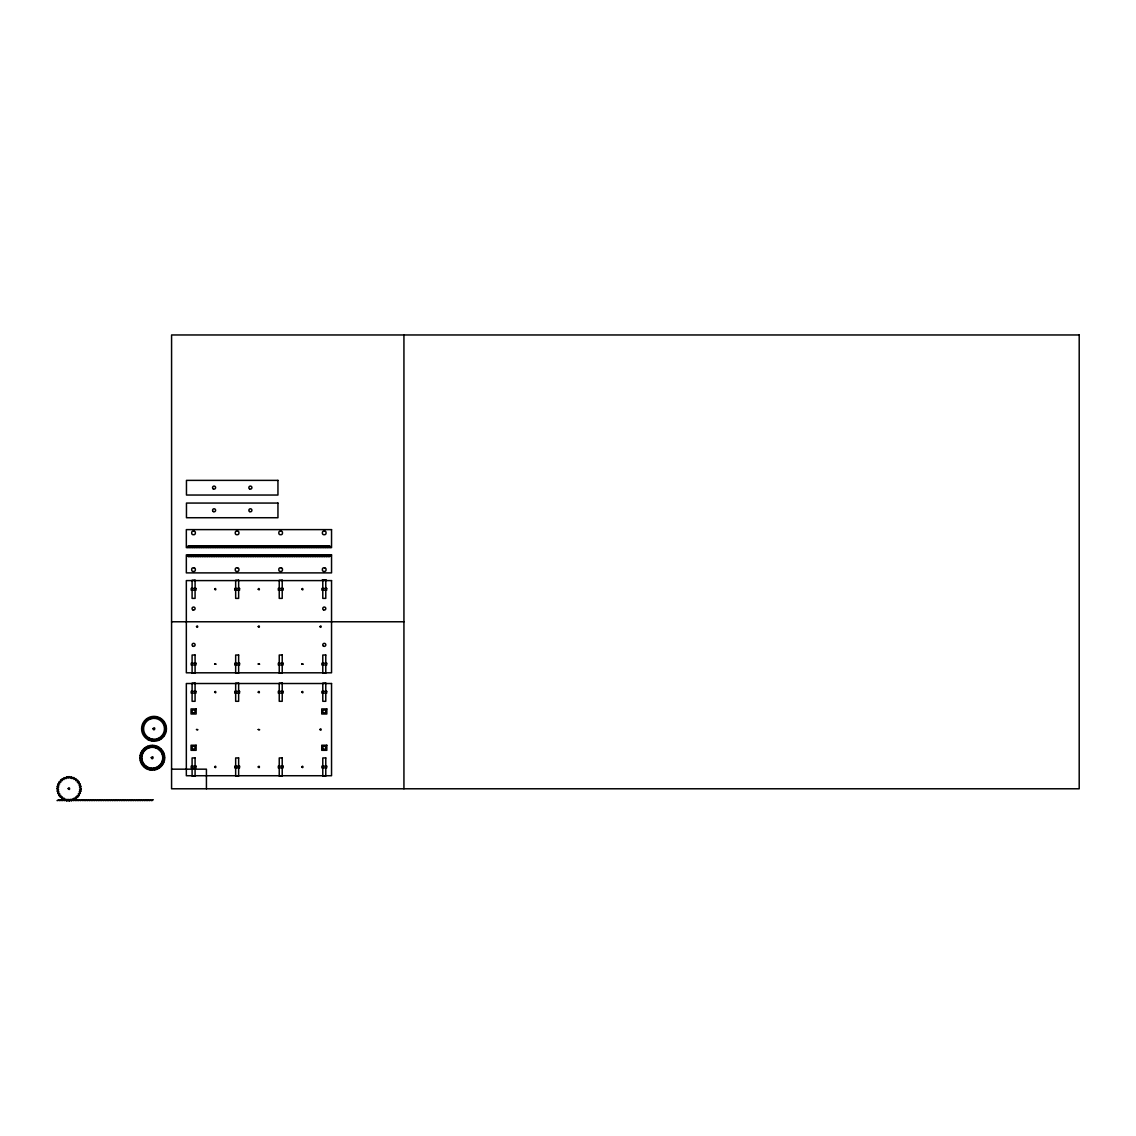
<?xml version="1.0" encoding="UTF-8"?>
<svg xmlns="http://www.w3.org/2000/svg" width="1136" height="1136" viewBox="0 0 1136 1136"><rect width="100%" height="100%" fill="white"/><g stroke="black" fill="none" stroke-linecap="round" stroke-linejoin="round"><path stroke-width="1.5" d="M66.115 799.787L64.212 800L63.957 798.012L62.267 798.977L62.381 796.918L60.265 797.259L60.89 795.413L58.873 795.598L59.825 793.879L57.723 793.453L59.001 791.934L57.056 791.224L58.589 789.804L56.857 788.526L58.589 787.646L57.041 786.368L58.93 785.856L57.737 784.067L59.725 783.897L58.816 782.065L60.918 782.108L60.577 779.992L62.423 780.617L62.224 778.6L64.056 779.523L64.184 777.578L66.002 778.714L66.726 776.754L68.117 778.288L69.04 776.527L70.233 778.302L71.469 776.768L71.98 778.643L73.769 777.464L73.939 779.438L75.814 778.558L75.729 780.645L77.844 780.304L77.262 782.179L79.25 781.98L78.285 783.684L80.386 784.11L79.108 785.629L80.997 786.183L79.534 787.745L81.309 788.881L79.52 789.903L81.082 791.153L79.137 791.792L80.415 793.212L78.341 793.737L79.208 795.64L77.134 795.541L77.731 797.429L75.629 797.018L75.885 798.963L74.152 798.012L73.726 800.113L72.25 798.821L71.511 800.781L70.191 799.247L69.268 800.994L68.018 799.247L67.223 800.582M58.135 800.539L57.027 800.582M60.435 800.539L59.328 800.582M62.721 800.539L61.614 800.582M65.022 800.539L63.914 800.582M71.909 800.539L70.801 800.582M74.209 800.539L73.102 800.582M76.51 800.539L75.388 800.582M78.796 800.539L77.688 800.582M81.096 800.539L79.989 800.582M83.397 800.539L82.275 800.482M85.683 800.539L84.575 800.582M87.983 800.539L86.876 800.582M90.284 800.539L89.162 800.582M92.57 800.539L91.462 800.582M94.87 800.539L93.763 800.582M97.171 800.539L96.049 800.582M99.457 800.539L98.349 800.582M101.757 800.539L100.65 800.582M104.058 800.539L102.95 800.582M106.344 800.539L105.236 800.582M108.644 800.539L107.537 800.582M110.945 800.539L109.837 800.582M113.231 800.539L112.123 800.582M115.531 800.539L114.424 800.582M117.832 800.539L116.724 800.582M120.132 800.539L119.01 800.539M122.418 800.539L121.311 800.582M124.719 800.539L123.611 800.582M127.019 800.539L125.897 800.582M129.305 800.539L128.198 800.582M131.606 800.539L130.498 800.582M133.906 800.539L132.784 800.582M136.192 800.539L135.085 800.582M138.493 800.539L137.385 800.582M140.793 800.539L139.671 800.582M143.079 800.539L141.972 800.582M145.38 800.539L144.272 800.582M147.68 800.539L146.572 800.582M149.966 800.539L148.859 800.582M152.267 800.539L151.159 800.582M188.349 545.791L189.471 545.791M189.471 556.711L188.349 556.711M190.649 545.791L191.771 545.791M191.771 556.711L190.649 556.711M192.935 545.791L194.071 545.791M194.071 556.711L192.935 556.711M195.236 545.791L196.358 545.791M196.358 556.711L195.236 556.711M197.536 545.791L198.658 545.791M198.658 556.711L197.536 556.711M199.822 545.791L200.958 545.791M200.958 556.711L199.822 556.711M202.123 545.791L203.245 545.791M203.245 556.711L202.123 556.711M204.423 545.791L205.545 545.791M205.545 556.711L204.423 556.711M206.724 545.791L207.845 545.791M207.845 556.711L206.724 556.711M209.01 545.791L210.132 545.791M210.132 556.711L209.01 556.711M211.31 545.791L212.432 545.791M212.432 556.711L211.31 556.711M213.611 545.791L214.732 545.791M214.732 556.711L213.611 556.711M215.897 545.791L217.019 545.791M217.019 556.711L215.897 556.711M218.197 545.791L219.319 545.791M219.319 556.711L218.197 556.711M220.498 545.791L221.619 545.791M221.619 556.711L220.498 556.711M222.784 545.791L223.92 545.791M223.92 556.711L222.784 556.711M225.084 545.791L226.206 545.791M226.206 556.711L225.084 556.711M227.385 545.791L228.506 545.791M228.506 556.711L227.385 556.711M229.671 545.791L230.807 545.791M230.807 556.711L229.671 556.711M231.971 545.791L233.093 545.791M233.093 556.711L231.971 556.711M234.272 545.791L235.393 545.791M235.393 556.711L234.272 556.711M236.558 545.791L237.694 545.791M237.694 556.711L236.558 556.711M238.858 545.791L239.98 545.791M239.98 556.711L238.858 556.711M241.159 545.791L242.28 545.791M242.28 556.711L241.159 556.711M243.445 545.791L244.581 545.791M244.581 556.711L243.445 556.711M245.745 545.791L246.867 545.791M246.867 556.711L245.745 556.711M248.046 545.791L249.167 545.791M249.167 556.711L248.046 556.711M250.346 545.791L251.468 545.791M251.468 556.711L250.346 556.711M252.632 545.791L253.754 545.791M253.754 556.711L252.632 556.711M254.933 545.791L256.054 545.791M256.054 556.711L254.933 556.711M257.233 545.791L258.355 545.791M258.355 556.711L257.233 556.711M259.519 545.791L260.641 545.791M260.641 556.711L259.519 556.711M261.82 545.791L262.941 545.791M262.941 556.711L261.82 556.711M264.12 545.791L265.242 545.791M265.242 556.711L264.12 556.711M266.406 545.791L267.542 545.791M267.542 556.711L266.406 556.711M268.707 545.791L269.828 545.791M269.828 556.711L268.707 556.711M271.007 545.791L272.129 545.791M272.129 556.711L271.007 556.711M273.293 545.791L274.429 545.791M274.429 556.711L273.293 556.711M275.594 545.791L276.715 545.791M276.715 556.711L275.594 556.711M277.894 545.791L279.016 545.791M279.016 556.711L277.894 556.711M280.18 545.791L281.316 545.791M281.316 556.711L280.18 556.711M282.481 545.791L283.602 545.791M283.602 556.711L282.481 556.711M284.781 545.791L285.903 545.791M285.903 556.711L284.781 556.711M287.067 545.791L288.203 545.791M288.203 556.711L287.067 556.711M289.368 545.791L290.489 545.791M290.489 556.711L289.368 556.711M291.668 545.791L292.79 545.791M292.79 556.711L291.668 556.711M293.968 545.791L295.09 545.791M295.09 556.711L293.968 556.711M296.255 545.791L297.376 545.791M297.376 556.711L296.255 556.711M298.555 545.791L299.677 545.791M299.677 556.711L298.555 556.711M300.855 545.791L301.977 545.791M301.977 556.711L300.855 556.711M303.142 545.791L304.278 545.791M304.278 556.711L303.142 556.711M305.442 545.791L306.564 545.791M306.564 556.711L305.442 556.711M307.742 545.791L308.864 545.791M308.864 556.711L307.742 556.711M310.029 545.791L311.165 545.791M311.165 556.711L310.029 556.711M312.329 545.791L313.451 545.791M313.451 556.711L312.329 556.711M314.629 545.791L315.751 545.791M315.751 556.711L314.629 556.711M316.916 545.791L318.052 545.791M318.052 556.711L316.916 556.711M319.216 545.791L320.338 545.791M320.338 556.711L319.216 556.711M321.516 545.791L322.638 545.791M322.638 556.711L321.516 556.711M323.803 545.791L324.939 545.791M324.939 556.711L323.803 556.711M326.103 545.791L327.225 545.791M327.225 556.711L326.103 556.711M328.403 545.791L329.525 545.791M329.525 556.711L328.403 556.711M58.22 799.787L59.228 799.787M60.52 799.787L61.514 799.787M62.821 799.787L63.815 799.787M65.121 799.73C66.073 797.202 67.72 803.038 66.215 800.582M67.407 799.787L68.401 799.787M69.708 799.787L70.702 799.787M72.008 799.787L73.002 799.758M74.294 799.787L75.288 799.787M76.595 799.787L77.589 799.787M78.895 799.787L79.889 799.787M81.181 799.787L82.175 799.787M83.482 799.787L84.476 799.787M85.782 799.787L86.776 799.787M88.068 799.787L89.062 799.787M90.369 799.787L91.363 799.787M92.669 799.787L93.663 799.787M94.955 799.787L95.964 799.787M97.256 799.787L98.25 799.787M99.556 799.787L100.55 799.787M101.842 799.787L102.851 799.787M104.143 799.787L105.137 799.787M106.443 799.787L107.437 799.787M108.744 799.787L109.738 799.787M111.03 799.787L112.024 799.787M113.33 799.787L114.324 799.787M115.631 799.787L116.625 799.787M117.917 799.787L118.911 799.787M120.217 799.787L121.211 799.787M122.518 799.787L123.512 799.787M124.804 799.787L125.798 799.787M127.104 799.787L128.098 799.787M129.405 799.787L130.399 799.787M188.249 546.515L187.27 546.515M186.73 555.916L187.767 555.064L188.803 555.916M188.803 546.586L187.852 547.438L186.73 546.586M131.691 799.787L132.685 799.787M187.27 556.029L188.264 556.029M190.55 546.515L189.57 546.515M191.089 546.586L189.968 547.438L189.03 546.586M189.03 555.916L190.053 555.064L191.089 555.916M189.556 556.029L190.564 556.029M133.991 799.787L134.985 799.787M192.85 546.515L191.87 546.515M191.317 555.916L192.353 555.064L193.39 555.916M193.39 546.586L192.438 547.438L191.317 546.586M136.292 799.787L137.286 799.787M191.856 556.029L192.85 556.029M195.136 546.515L194.157 546.515M195.69 546.586L194.568 547.438L193.617 546.586M193.617 555.916L194.654 555.064L195.69 555.916M194.157 556.029L195.151 556.029M138.578 799.787L139.586 799.787M197.437 546.515L196.457 546.515M195.917 555.916L196.954 555.064L197.976 555.916M197.976 546.586L196.869 547.438L195.917 546.586M196.443 556.029L197.451 556.029M140.878 799.787L141.872 799.787M199.737 546.515L198.757 546.515M200.277 546.586L199.24 547.438L198.204 546.586M198.204 555.916L199.24 555.064L200.277 555.916M198.743 556.029L199.737 556.029M143.179 799.787L144.173 799.787M202.023 546.515L201.044 546.515M200.504 555.916L201.541 555.064L202.577 555.916M202.577 546.586L201.541 547.438L200.504 546.586M201.044 556.029L202.038 556.029M145.465 799.787L146.473 799.787M204.324 546.515L203.344 546.515M202.804 555.916L203.841 555.064L204.863 555.916M204.863 546.586L203.841 547.438L202.804 546.586M147.765 799.787L148.759 799.787M203.344 556.029L204.338 556.029M206.624 546.515L205.63 546.487M205.105 555.916L206.127 555.064L207.164 555.916M207.164 546.586L206.127 547.438L205.105 546.586M205.63 556.029L206.624 556.029M150.066 799.787L151.06 799.787M208.91 546.515L207.945 546.515M207.391 555.916L208.428 555.064L209.464 555.916M209.464 546.586L208.428 547.438L207.391 546.586M152.366 799.787L153.36 799.787M207.931 556.029L208.925 556.029M211.211 546.515L210.245 546.558M209.691 555.916L210.728 555.064L211.75 555.916M211.75 546.586L210.728 547.438L209.691 546.586M210.231 556.029L211.225 556.029M213.511 546.515L212.546 546.558M211.992 555.916L213.014 555.064L214.051 555.916M214.051 546.586L213.014 547.438L211.992 546.586M212.517 556.029L213.511 556.029M215.797 546.515L214.832 546.515M216.351 546.586L215.315 547.438L214.278 546.586M214.278 555.916L215.315 555.064L216.351 555.916M214.818 556.029L215.812 556.029M218.098 546.515L217.118 546.515M216.578 555.916L217.615 555.064L218.637 555.916M218.637 546.586L217.53 547.438L216.578 546.586M217.118 556.029L218.112 556.029M220.398 546.515L219.418 546.515M220.938 546.586L219.816 547.438L218.879 546.586M218.879 555.916L219.901 555.064L220.938 555.916M219.404 556.029L220.398 556.029M222.684 546.515L221.719 546.515M221.165 555.916L222.202 555.064L223.238 555.916M223.238 546.586L222.116 547.438L221.165 546.586M221.705 556.029L222.699 556.029M224.985 546.515L224.005 546.515M225.539 546.586L224.587 547.438L223.465 546.586M223.465 555.916L224.502 555.064L225.539 555.916M224.005 556.029L224.999 556.029M227.299 546.487L226.305 546.515M225.766 555.916L226.788 555.064L227.825 555.916M227.825 546.586L226.873 547.438L225.766 546.586M226.291 556.029L227.299 556.029M229.586 546.515L228.606 546.515M230.125 546.586L229.003 547.438L228.052 546.586M228.052 555.916L229.089 555.064L230.125 555.916M228.592 556.029L229.586 556.029M231.872 546.515L230.892 546.515M230.352 555.916L231.389 555.064L232.426 555.916M232.426 546.586L231.474 547.438L230.352 546.586M230.892 556.029L231.886 556.029M234.172 546.515L233.192 546.515M232.653 555.916L233.689 555.064L234.712 555.916M234.712 546.586L233.604 547.438L232.653 546.586M233.178 556.029L234.186 556.029M236.473 546.515L235.493 546.515M234.939 555.916L235.976 555.064L237.012 555.916M237.012 546.586L235.976 547.438L234.939 546.586M235.479 556.029L236.473 556.029M238.759 546.515L237.779 546.515M237.239 555.916L238.276 555.064L239.313 555.916M239.313 546.586L238.276 547.438L237.239 546.586M237.779 556.029L238.773 556.029M241.059 546.515L240.079 546.515M239.54 555.916L240.576 555.064L241.599 555.916M241.599 546.586L240.576 547.438L239.54 546.586M240.065 556.029L241.073 556.029M243.36 546.515L242.366 546.487M241.826 555.916L242.863 555.064L243.899 555.916M243.899 546.586L242.863 547.438L241.826 546.586M242.366 556.029L243.36 556.029M245.646 546.515L244.68 546.515M246.2 546.586L245.163 547.438L244.126 546.586M244.126 555.916L245.163 555.064L246.2 555.916M244.666 556.029L245.66 556.029M247.946 546.515L246.981 546.558M246.427 555.916L247.463 555.064L248.486 555.916M248.486 546.586L247.463 547.438L246.427 546.586M246.966 556.029L247.96 556.029M250.247 546.515L249.267 546.515M250.786 546.586L249.75 547.438L248.727 546.586M248.727 555.916L249.75 555.064L250.786 555.916M249.253 556.029L250.247 556.029M252.533 546.515L251.567 546.515M251.013 555.916L252.05 555.064L253.087 555.916M253.087 546.586L252.05 547.438L251.013 546.586M251.553 556.029L252.547 556.029M254.833 546.515L253.853 546.515M255.373 546.586L254.436 547.438L253.314 546.586M253.314 555.916L254.35 555.064L255.373 555.916M253.853 556.029L254.847 556.029M257.134 546.515L256.154 546.515M255.614 555.916L256.637 555.064L257.673 555.916M257.673 546.586L256.722 547.438L255.614 546.586M256.14 556.029L257.134 556.029M259.42 546.515L258.454 546.515M257.9 555.916L258.937 555.064L259.974 555.916M259.974 546.586L258.852 547.438L257.9 546.586M258.44 556.029L259.434 556.029M261.734 546.487L260.74 546.515M260.201 555.916L261.237 555.064L262.26 555.916M262.26 546.586L261.152 547.438L260.201 546.586M260.74 556.029L261.734 556.029M264.021 546.515L263.041 546.515M262.501 555.916L263.524 555.064L264.56 555.916M264.56 546.586L263.609 547.438L262.501 546.586M263.027 556.029L264.021 556.029M266.321 546.515L265.341 546.515M264.787 555.916L265.824 555.064L266.861 555.916M266.861 546.586L265.739 547.438L264.787 546.586M265.327 556.029L266.321 556.029M268.607 546.515L267.627 546.515M267.088 555.916L268.124 555.064L269.161 555.916M269.161 546.586L268.039 547.438L267.088 546.586M267.627 556.029L268.621 556.029M270.908 546.515L269.928 546.515M271.447 546.586L270.411 547.438L269.388 546.586M269.388 555.916L270.411 555.064L271.447 555.916M269.914 556.029L270.922 556.029M273.208 546.515L272.228 546.515M271.674 555.916L272.711 555.064L273.748 555.916M273.748 546.586L272.711 547.438L271.674 546.586M272.214 556.029L273.208 556.029M275.494 546.515L274.514 546.515M276.048 546.586L275.011 547.438L273.975 546.586M273.975 555.916L275.011 555.064L276.048 555.916M274.514 556.029L275.508 556.029M277.795 546.515L276.801 546.487M276.275 555.916L277.312 555.064L278.334 555.916M278.334 546.586L277.312 547.438L276.275 546.586M276.801 556.029L277.809 556.029M280.095 546.515L279.115 546.515M280.635 546.586L279.598 547.438L278.561 546.586M278.561 555.916L279.598 555.064L280.635 555.916M279.101 556.029L280.095 556.029M282.381 546.515L281.416 546.558M280.862 555.916L281.898 555.064L282.935 555.916M282.935 546.586L281.898 547.438L280.862 546.586M281.401 556.029L282.395 556.029M284.682 546.515L283.702 546.515M283.162 555.916L284.199 555.064L285.221 555.916M285.221 546.586L284.199 547.438L283.162 546.586M283.702 556.029L284.696 556.029M286.982 546.515L286.002 546.515M285.448 555.916L286.485 555.064L287.522 555.916M287.522 546.586L286.485 547.438L285.448 546.586M285.988 556.029L286.982 556.029M289.268 546.515L288.303 546.515M287.749 555.916L288.785 555.064L289.822 555.916M289.822 546.586L288.871 547.438L287.749 546.586M288.288 556.029L289.282 556.029M291.569 546.515L290.589 546.515M290.049 555.916L291.086 555.064L292.108 555.916M292.108 546.586L291.171 547.438L290.049 546.586M290.589 556.029L291.583 556.029M293.869 546.515L292.889 546.515M292.35 555.916L293.372 555.064L294.409 555.916M294.409 546.586L293.457 547.438L292.35 546.586M292.875 556.029L293.869 556.029M296.155 546.515L295.19 546.515M296.709 546.586L295.587 547.438L294.636 546.586M294.636 555.916L295.672 555.064L296.709 555.916M295.175 556.029L296.169 556.029M298.456 546.515L297.476 546.515M296.936 555.916L297.973 555.064L298.995 555.916M298.995 546.586L298.058 547.438L296.936 546.586M297.476 556.029L298.47 556.029M300.756 546.515L299.776 546.515M301.296 546.586L300.344 547.438L299.237 546.586M299.237 555.916L300.259 555.064L301.296 555.916M299.762 556.029L300.756 556.029M303.042 546.515L302.077 546.515M301.523 555.916L302.559 555.064L303.596 555.916M303.596 546.586L302.474 547.438L301.523 546.586M302.062 556.029L303.056 556.029M305.343 546.515L304.363 546.515M305.882 546.586L304.86 547.438L303.823 546.586M303.823 555.916L304.86 555.064L305.882 555.916M304.363 556.029L305.357 556.029M307.643 546.515L306.663 546.515M306.124 555.916L307.146 555.064L308.183 555.916M308.183 546.586L307.146 547.438L306.124 546.586M306.649 556.029L307.643 556.029M309.943 546.515L308.964 546.515M310.483 546.586L309.446 547.438L308.41 546.586M308.41 555.916L309.446 555.064L310.483 555.916M308.949 556.029L309.943 556.029M312.23 546.515L311.25 546.487M310.71 555.916L311.747 555.064L312.783 555.916M312.783 546.586L311.747 547.438L310.71 546.586M311.25 556.029L312.244 556.029M314.53 546.515L313.55 546.515M313.011 555.916L314.033 555.064L315.07 555.916M315.07 546.586L314.033 547.438L313.011 546.586M313.536 556.029L314.544 556.029M316.83 546.515L315.865 546.558M315.297 555.916L316.333 555.064L317.37 555.916M317.37 546.586L316.333 547.438L315.297 546.586M315.836 556.029L316.83 556.029M319.117 546.515L318.151 546.558M317.597 555.916L318.634 555.064L319.67 555.916M319.67 546.586L318.634 547.438L317.597 546.586M318.137 556.029L319.131 556.029M321.417 546.515L320.437 546.515M319.898 555.916L320.934 555.064L321.957 555.916M321.957 546.586L320.934 547.438L319.898 546.586M320.423 556.029L321.431 556.029M323.717 546.515L322.738 546.515M322.184 555.916L323.22 555.064L324.257 555.916M324.257 546.586L323.135 547.438L322.184 546.586M322.723 556.029L323.717 556.029M326.004 546.515L325.024 546.515M326.557 546.586L325.436 547.438L324.484 546.586M324.484 555.916L325.521 555.064L326.557 555.916M325.024 556.029L326.018 556.029M328.304 546.515L327.324 546.515M326.785 555.916L327.821 555.064L328.844 555.916M328.844 546.586L327.736 547.438L326.785 546.586M327.324 556.029L328.318 556.029M330.604 546.515L329.625 546.515M331.144 546.586L330.193 547.438L329.085 546.586M329.085 555.916L330.107 555.064L331.144 555.916M329.61 556.029L330.604 556.029M69.623 800.482L68.515 800.596M322.042 580.141L326.387 580.141M171.579 621.775L403.933 621.775M171.579 769.171L206.425 769.171L206.425 788.782M403.933 334.964L403.933 788.782M147.68 767.624L147.439 768.944L149.256 767.822L149.938 769.782L151.23 768.22L152.096 769.967L153.346 768.22L154.794 769.739L155.462 767.808L156.938 769.1L157.237 767.056L158.912 768.021L158.983 765.891L161.014 766.374L160.517 764.358L162.491 764.585L161.681 762.597L163.627 762.455L162.363 761.006L164.337 760.126L162.789 758.876L164.564 757.811L162.789 756.718L164.251 755.156L162.363 754.602L163.627 753.04L161.71 752.941L162.491 750.924L160.517 751.152L161.014 749.135L159.026 749.646L158.912 747.474L157.194 748.425L156.981 746.423L155.504 747.701L154.681 745.727L153.445 747.275L152.366 745.5L151.287 747.275L149.711 745.812L149.157 747.701L147.566 746.451L147.51 748.354L145.451 747.602L145.706 749.547L143.661 749.078L144.201 751.038L142.312 750.768L143.051 752.742L140.978 753.083L142.27 754.56L140.282 755.383L141.844 756.619L140.055 757.698L141.844 758.777L140.381 760.353L142.256 760.85L140.992 762.455L142.98 762.625L142.071 764.471L144.173 764.429L143.832 766.544L145.678 765.92L145.493 767.936L146.97 766.985L147.68 767.624M149.384 738.67C148.319 740.885 150.222 739.678 151.102 738.925C150.903 740.786 152.196 741.41 152.735 739.309C154.269 742.021 155.036 739.181 156.867 740.246C156.285 737.193 158.06 740.771 159.026 739.792C158.06 737.363 159.608 738.684 160.957 738.869C161.369 737.477 162.178 735.617 164.18 735.659C164.28 733.87 164.109 732.038 165.955 731.399C165.316 729.312 164.805 728.63 166.041 726.628C164.564 724.981 163.925 724.555 164.195 721.971C161.766 721.587 161.937 720.295 160.346 718.534C159.551 720.295 156.271 715.879 155.774 717.54C154.837 720.196 153.829 713.948 153.445 718.037C151.855 717.753 151.571 715.978 150.776 718.747C147.652 717.128 145.167 721.985 143.463 723.817C141.645 728.744 142.298 736.838 149.384 738.755M68.146 788.711C70.659 791.536 69.537 785.615 68.174 788.583M196.5 626.66C198.346 629.003 197.849 624.118 196.5 626.603M196.5 729.568L197.934 729.724L196.514 729.468M214.647 589.257C216.578 591.6 215.84 586.701 214.647 589.257M214.647 664.049L216.096 664.205L214.661 663.949M214.647 692.179C216.578 694.508 215.868 689.609 214.647 692.179M214.647 766.956C216.451 769.328 216.096 764.414 214.647 766.914M258.213 589.257C260.172 591.586 259.349 586.687 258.213 589.257M258.213 626.66C260.116 628.989 259.434 624.118 258.213 626.603M258.213 664.049L259.661 664.205L258.227 663.949M258.213 692.179C260.144 694.522 259.391 689.552 258.213 692.179M258.213 729.568L259.661 729.724L258.227 729.468M258.213 766.956C259.974 769.342 259.718 764.471 258.213 766.914M301.778 589.257C303.695 591.6 303 586.687 301.778 589.257M301.778 664.049L303.227 664.205L301.793 663.949M301.778 692.179C303.71 694.494 303 689.623 301.778 692.179M301.778 766.956C303.639 769.313 303.127 764.457 301.778 766.914M319.926 626.66C321.587 629.088 321.516 624.147 319.94 626.603M319.926 729.568C321.815 731.896 321.261 727.083 319.94 729.511M151.23 757.655C152.934 761.503 154.34 754.389 151.244 757.556M152.934 728.701C154.624 732.564 156.058 725.407 152.948 728.602M1079.2 334.964L171.579 334.964L171.579 788.782L1079.2 788.782L1079.2 334.964M277.951 480.372L186.46 480.372L186.46 495.04L277.951 495.04L277.951 480.372M277.951 503.063L186.46 503.063L186.46 517.732L277.951 517.732L277.951 503.063M331.542 529.617L186.332 529.617L186.332 547.623L331.542 547.623L331.542 529.617M193.887 531.08L193.148 531.08A1.448 1.448 0 0 0 191.7 532.528L191.7 533.253A1.448 1.448 0 0 0 193.148 534.701L193.887 534.701A1.448 1.448 0 0 0 195.335 533.253L195.335 532.528A1.448 1.448 0 0 0 193.887 531.08M237.452 531.08L236.714 531.08A1.448 1.448 0 0 0 235.266 532.528L235.266 533.253A1.448 1.448 0 0 0 236.714 534.701L237.452 534.701A1.448 1.448 0 0 0 238.901 533.253L238.901 532.528A1.448 1.448 0 0 0 237.452 531.08M281.018 531.08L280.28 531.08A1.448 1.448 0 0 0 278.831 532.528L278.831 533.253A1.448 1.448 0 0 0 280.28 534.701L281.018 534.701A1.448 1.448 0 0 0 282.466 533.253L282.466 532.528A1.448 1.448 0 0 0 281.018 531.08M324.584 531.08L323.845 531.08A1.448 1.448 0 0 0 322.397 532.528L322.397 533.253A1.448 1.448 0 0 0 323.845 534.701L324.584 534.701A1.448 1.448 0 0 0 326.032 533.253L326.032 532.528A1.448 1.448 0 0 0 324.584 531.08M331.542 554.879L186.332 554.879L186.332 572.885L331.542 572.885L331.542 554.879M193.887 567.801L193.148 567.801A1.448 1.448 0 0 0 191.7 569.25L191.7 569.974A1.448 1.448 0 0 0 193.148 571.436L193.887 571.436A1.448 1.448 0 0 0 195.335 569.974L195.335 569.25A1.448 1.448 0 0 0 193.887 567.801M237.452 567.801L236.714 567.801A1.448 1.448 0 0 0 235.266 569.25L235.266 569.974A1.448 1.448 0 0 0 236.714 571.436L237.452 571.436A1.448 1.448 0 0 0 238.901 569.974L238.901 569.25A1.448 1.448 0 0 0 237.452 567.801M281.018 567.801L280.28 567.801A1.448 1.448 0 0 0 278.831 569.25L278.831 569.974A1.448 1.448 0 0 0 280.28 571.436L281.018 571.436A1.448 1.448 0 0 0 282.466 569.974L282.466 569.25A1.448 1.448 0 0 0 281.018 567.801M324.584 567.801L323.845 567.801A1.448 1.448 0 0 0 322.397 569.25L322.397 569.974A1.448 1.448 0 0 0 323.845 571.436L324.584 571.436A1.448 1.448 0 0 0 326.032 569.974L326.032 569.25A1.448 1.448 0 0 0 324.584 567.801M195.08 580.24L192.098 580.24L192.098 598.388L195.08 598.388L195.08 580.24M238.645 580.24L235.663 580.24L235.663 598.388L238.645 598.388L238.645 580.24M282.211 580.24L279.229 580.24L279.229 598.388L282.211 598.388L282.211 580.24M325.776 580.24L322.794 580.24L322.794 598.388L325.776 598.388L325.776 580.24M331.542 580.595L186.332 580.595L186.332 672.81L331.542 672.81L331.542 580.595M195.988 588.434L191.189 588.434L191.189 590.18L195.988 590.18L195.988 588.434M239.554 588.434L234.754 588.434L234.754 590.18L239.554 590.18L239.554 588.434M283.12 588.434L278.32 588.434L278.32 590.18L283.12 590.18L283.12 588.434M326.685 588.434L321.886 588.434L321.886 590.18L326.685 590.18L326.685 588.434M195.08 655.018L192.098 655.018L192.098 673.179L195.08 673.179L195.08 655.018M238.645 655.018L235.663 655.018L235.663 673.179L238.645 673.179L238.645 655.018M282.211 655.018L279.229 655.018L279.229 673.179L282.211 673.179L282.211 655.018M325.776 655.018L322.794 655.018L322.794 673.179L325.776 673.179L325.776 655.018M195.988 663.225L191.189 663.225L191.189 664.972L195.988 664.972L195.988 663.225M239.554 663.225L234.754 663.225L234.754 664.972L239.554 664.972L239.554 663.225M283.12 663.225L278.32 663.225L278.32 664.972L283.12 664.972L283.12 663.225M326.685 663.225L321.886 663.225L321.886 664.972L326.685 664.972L326.685 663.225M195.08 683.148L192.098 683.148L192.098 701.295L195.08 701.295L195.08 683.148M238.645 683.148L235.663 683.148L235.663 701.295L238.645 701.295L238.645 683.148M282.211 683.148L279.229 683.148L279.229 701.295L282.211 701.295L282.211 683.148M325.776 683.148L322.794 683.148L322.794 701.295L325.776 701.295L325.776 683.148M331.542 683.517L186.332 683.517L186.332 775.732L331.542 775.732L331.542 683.517M195.988 691.355L191.189 691.355L191.189 693.102L195.988 693.102L195.988 691.355M239.554 691.355L234.754 691.355L234.754 693.102L239.554 693.102L239.554 691.355M283.12 691.355L278.32 691.355L278.32 693.102L283.12 693.102L283.12 691.355M326.685 691.355L321.886 691.355L321.886 693.102L326.685 693.102L326.685 691.355M196.13 708.921L191.047 708.921L191.047 714.004L196.13 714.004L196.13 708.921M326.827 708.921L321.744 708.921L321.744 714.004L326.827 714.004L326.827 708.921M196.13 745.23L191.047 745.23L191.047 750.314L196.13 750.314L196.13 745.23M326.827 745.23L321.744 745.23L321.744 750.314L326.827 750.314L326.827 745.23M195.08 757.939L192.098 757.939L192.098 776.087L195.08 776.087L195.08 757.939M238.645 757.939L235.663 757.939L235.663 776.087L238.645 776.087L238.645 757.939M282.211 757.939L279.229 757.939L279.229 776.087L282.211 776.087L282.211 757.939M325.776 757.939L322.794 757.939L322.794 776.087L325.776 776.087L325.776 757.939M195.988 766.147L191.189 766.147L191.189 767.879L195.988 767.879L195.988 766.147M239.554 766.147L234.754 766.147L234.754 767.879L239.554 767.879L239.554 766.147M283.12 766.147L278.32 766.147L278.32 767.879L283.12 767.879L283.12 766.147M326.685 766.147L321.886 766.147L321.886 767.879L326.685 767.879L326.685 766.147M63.204 798.92A11.715 11.715 0 0 0 80.77 788.782A11.715 11.715 0 0 0 63.204 778.643A11.715 11.715 0 0 0 63.204 798.92M147.084 766.814A10.465 10.465 0 0 0 162.775 757.755A10.465 10.465 0 0 0 147.084 748.695A10.465 10.465 0 0 0 147.084 766.814M146.09 768.518A12.439 12.439 0 0 0 164.748 757.755A12.439 12.439 0 0 0 146.09 746.977A12.439 12.439 0 0 0 146.09 768.518M148.788 737.86A10.465 10.465 0 0 0 164.479 728.801A10.465 10.465 0 0 0 148.788 719.741A10.465 10.465 0 0 0 148.788 737.86M147.808 739.564A12.439 12.439 0 0 0 166.452 728.801A12.439 12.439 0 0 0 147.808 718.023A12.439 12.439 0 0 0 147.808 739.564M192.822 609.876A1.519 1.519 0 0 0 195.108 608.555A1.519 1.519 0 0 0 192.822 607.235A1.519 1.519 0 0 0 192.822 609.876M192.737 646.114A1.519 1.519 0 0 0 195.108 644.964A1.519 1.519 0 0 0 192.921 643.487A1.519 1.519 0 0 0 192.737 646.114M192.822 712.783A1.519 1.519 0 0 0 195.108 711.463A1.519 1.519 0 0 0 192.822 710.142A1.519 1.519 0 0 0 192.822 712.783M192.822 749.093A1.519 1.519 0 0 0 195.108 747.772A1.519 1.519 0 0 0 192.822 746.451A1.519 1.519 0 0 0 192.822 749.093M323.433 712.726A1.519 1.519 0 0 0 325.805 711.576A1.519 1.519 0 0 0 323.618 710.099A1.519 1.519 0 0 0 323.433 712.726M323.433 749.036A1.519 1.519 0 0 0 325.805 747.886A1.519 1.519 0 0 0 323.618 746.395A1.519 1.519 0 0 0 323.433 749.036M323.519 609.876A1.519 1.519 0 0 0 325.805 608.555A1.519 1.519 0 0 0 323.519 607.235A1.519 1.519 0 0 0 323.519 609.876M323.433 646.114A1.519 1.519 0 0 0 325.805 644.964A1.519 1.519 0 0 0 323.618 643.487A1.519 1.519 0 0 0 323.433 646.114M213.227 488.878A1.519 1.519 0 0 0 215.599 487.713A1.519 1.519 0 0 0 213.412 486.236A1.519 1.519 0 0 0 213.227 488.878M249.537 488.878A1.519 1.519 0 0 0 251.908 487.713A1.519 1.519 0 0 0 249.721 486.236A1.519 1.519 0 0 0 249.537 488.878M249.537 511.555A1.519 1.519 0 0 0 251.908 510.405A1.519 1.519 0 0 0 249.721 508.928A1.519 1.519 0 0 0 249.537 511.555M213.227 511.555A1.519 1.519 0 0 0 215.599 510.405A1.519 1.519 0 0 0 213.412 508.928A1.519 1.519 0 0 0 213.227 511.555"/></g></svg>
